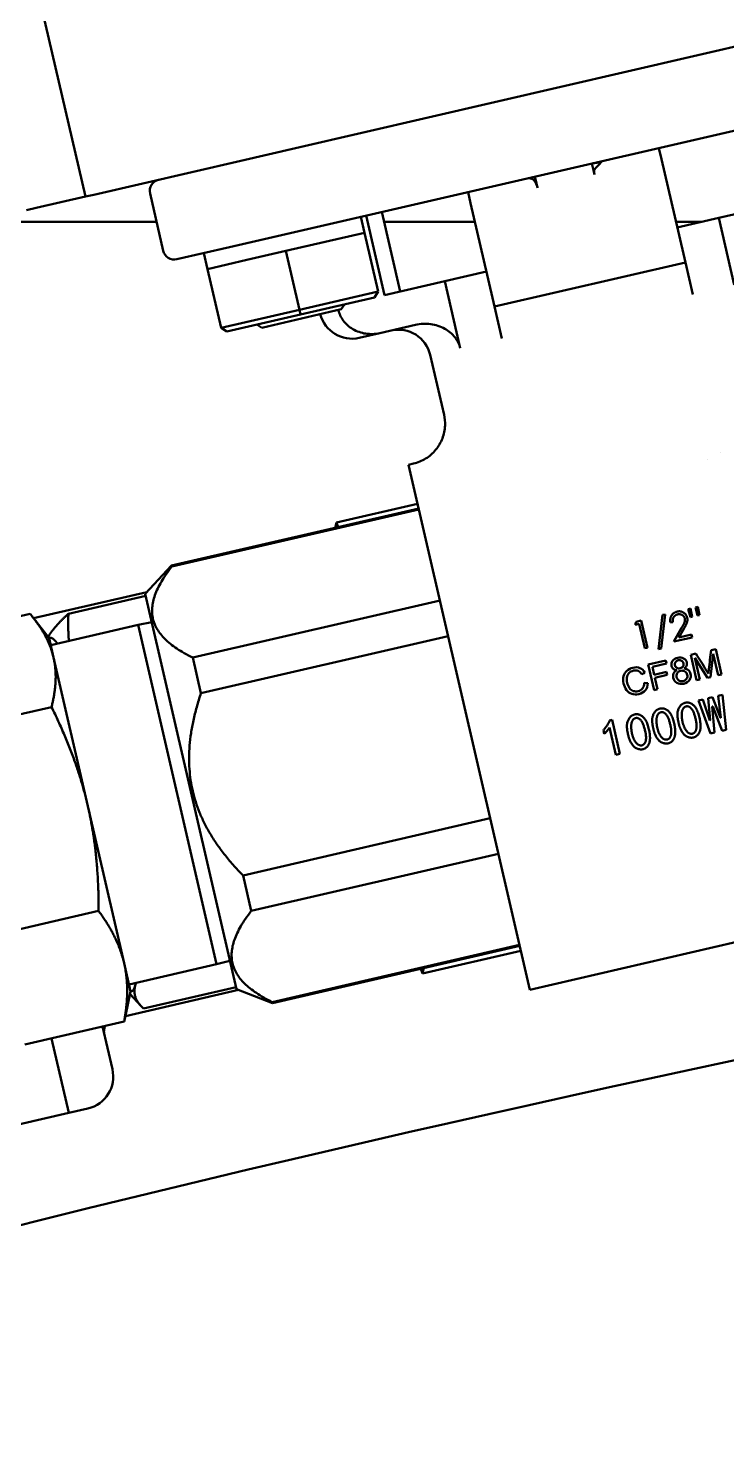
# Model space of a CAD drawing. Header units: inches. Extents: x 11 to 1621, y 11 to 1332.
# Drawn here: x 1234.736 to 1236.421, y 408.026 to 411.425 of the extents above; entities that cross this region are included whole.
import ezdxf

# ---------------------------------------------------------------- set-up
doc = ezdxf.new("R2010")
doc.units = ezdxf.units.IN
doc.header["$LTSCALE"] = 48
doc.header["$MEASUREMENT"] = 0
doc.layers.add('Visible (ANSI)', color=7, linetype='Continuous', lineweight=50)

msp = doc.modelspace()

# ---------------------------------------------------------------- linework, layer by layer
at = {"layer": 'Visible (ANSI)'}
for p, q in [((1234.714955, 411.708866), (1234.87437, 411.018368)), ((1235.381179, 411.135374), (1236.594251, 411.415434)), ((1236.832703, 411.268456), (1235.22154, 410.89649)), ((1234.894788, 411.023082), (1235.248752, 411.104801)), ((1235.381179, 411.135374), (1235.248752, 411.104801)), ((1236.257288, 411.135611), (1236.263487, 411.108759)), ((1236.303341, 410.936134), (1236.263487, 411.108759)), ((1236.095801, 411.098329), (1236.099605, 411.081851)), ((1236.099605, 411.081851), (1236.099608, 411.081856)), ((1236.102004, 411.071477), (1236.099608, 411.081856)), ((1235.959953, 411.060079), (1235.958443, 411.066617)), ((1235.959948, 411.060082), (1235.959953, 411.060079)), ((1235.959948, 411.060082), (1235.964638, 411.039764)), ((1234.87437, 411.018368), (1234.755824, 410.990999)), ((1234.894788, 411.023082), (1234.87437, 411.018368)), ((1235.030014, 411.026017), (1235.061897, 410.887917)), ((1235.803155, 411.002482), (1235.796956, 411.029335)), ((1235.843009, 410.829858), (1235.803155, 411.002482)), ((1236.401955, 410.966982), (1236.557199, 411.002823)), ((1234.755824, 410.990999), (1234.731796, 410.985452)), ((1235.547113, 410.931249), (1235.538257, 410.96961)), ((1235.551076, 410.972569), (1235.595357, 410.780764)), ((1235.588992, 410.981323), (1235.633273, 410.789518)), ((1235.045778, 410.957735), (1234.638742, 410.957735)), ((1235.813486, 410.957735), (1235.594437, 410.957735)), ((1236.361902, 410.957735), (1236.298354, 410.957735)), ((1236.30157, 410.943806), (1236.401955, 410.966982)), ((1236.303341, 410.936134), (1236.321054, 410.859412)), ((1236.439151, 410.805865), (1236.401955, 410.966982)), ((1235.4525, 410.909406), (1235.357845, 410.887553)), ((1235.547156, 410.931259), (1235.4525, 410.909406)), ((1235.579925, 410.789323), (1235.547156, 410.931259)), ((1235.094949, 410.867264), (1235.22154, 410.89649)), ((1235.159677, 410.882208), (1235.168533, 410.843847)), ((1235.263189, 410.8657), (1235.168533, 410.843847)), ((1235.357845, 410.887553), (1235.263189, 410.8657)), ((1235.390613, 410.745617), (1235.357845, 410.887553)), ((1235.201301, 410.701911), (1235.168533, 410.843847)), ((1235.740853, 410.814354), (1235.841237, 410.83753)), ((1235.860721, 410.753136), (1236.321054, 410.859412)), ((1236.321054, 410.859412), (1236.338766, 410.78269)), ((1235.740853, 410.814354), (1235.595357, 410.780764)), ((1235.778049, 410.653238), (1235.740853, 410.814354)), ((1235.860721, 410.753136), (1235.843009, 410.829858)), ((1235.390613, 410.745617), (1235.579925, 410.789323)), ((1235.571073, 410.775158), (1235.39327, 410.734109)), ((1235.579925, 410.789323), (1235.571073, 410.775158)), ((1235.201301, 410.701911), (1235.390613, 410.745617)), ((1235.39327, 410.734109), (1235.215467, 410.693059)), ((1235.299582, 410.702377), (1235.491387, 410.746659)), ((1235.39327, 410.734109), (1235.390613, 410.745617)), ((1235.491387, 410.746659), (1235.498763, 410.758464)), ((1235.878434, 410.676414), (1235.860721, 410.753136)), ((1235.215467, 410.693059), (1235.201301, 410.701911)), ((1235.299582, 410.702377), (1235.287777, 410.709754)), ((1235.584507, 410.689367), (1235.670226, 410.709156)), ((1235.534653, 410.677857), (1235.584507, 410.689367)), ((1235.705809, 410.63656), (1235.739047, 410.49259)), ((1236.406934, 410.4025), (1236.406948, 410.402463)), ((1235.665259, 410.374663), (1235.653751, 410.372006)), ((1235.653751, 410.372006), (1235.94601, 409.106092)), ((1236.375321, 410.384516), (1236.375326, 410.384533)), ((1235.081951, 410.12888), (1235.678106, 410.266513)), ((1235.082488, 410.126556), (1235.678642, 410.26419)), ((1235.48009, 410.232876), (1235.675458, 410.27798)), ((1235.476424, 410.219951), (1235.48009, 410.232876)), ((1235.48009, 410.232876), (1235.48415, 410.221735)), ((1235.018564, 410.060519), (1235.081951, 410.12888)), ((1235.082488, 410.126556), (1235.081951, 410.12888)), ((1234.749446, 410.001608), (1235.022362, 410.064616)), ((1235.019693, 410.055628), (1234.833283, 410.012591)), ((1235.018564, 410.060519), (1235.238561, 409.107607)), ((1235.133219, 409.906816), (1235.729373, 410.044449)), ((1236.327666, 410.023904), (1236.333518, 410.025255)), ((1236.333174, 410.004041), (1236.327666, 410.023904)), ((1236.333518, 410.025255), (1236.337276, 410.004988)), ((1236.345223, 410.027958), (1236.351076, 410.029309)), ((1236.350731, 410.008094), (1236.345223, 410.027958)), ((1236.351076, 410.029309), (1236.354794, 410.009032)), ((1234.740717, 410.012352), (1234.501335, 409.957086)), ((1234.786554, 409.954112), (1234.749744, 410.001226)), ((1235.001247, 409.985718), (1234.79049, 409.937061)), ((1235.034319, 409.992276), (1235.001247, 409.985718)), ((1235.001247, 409.985718), (1235.190205, 409.167247)), ((1236.200005, 409.985625), (1236.202288, 409.993197)), ((1236.210038, 409.987941), (1236.200005, 409.985625)), ((1236.202288, 409.993197), (1236.214346, 409.995981)), ((1236.223549, 409.929416), (1236.210038, 409.987941)), ((1236.214346, 409.995981), (1236.229402, 409.930767)), ((1236.256607, 409.927361), (1236.266319, 410.009741)), ((1236.272485, 410.011165), (1236.262773, 409.928785)), ((1236.266319, 410.009741), (1236.272485, 410.011165)), ((1236.290881, 409.992515), (1236.285028, 409.991164)), ((1236.337276, 410.004988), (1236.333174, 410.004041)), ((1236.354794, 410.009032), (1236.350731, 410.008094)), ((1234.785188, 409.957768), (1234.783925, 409.957477)), ((1234.786554, 409.954112), (1234.787565, 409.954346)), ((1234.7974, 409.907133), (1234.786554, 409.954112)), ((1235.152995, 409.821156), (1235.749149, 409.958789)), ((1236.292943, 409.945437), (1236.312004, 409.978265)), ((1236.337255, 409.955667), (1236.292943, 409.945437)), ((1236.31766, 409.97653), (1236.305364, 409.95535)), ((1236.305364, 409.95535), (1236.335711, 409.962356)), ((1236.335711, 409.962356), (1236.337255, 409.955667)), ((1236.229402, 409.930767), (1236.223549, 409.929416)), ((1236.262773, 409.928785), (1236.256607, 409.927361)), ((1236.346522, 409.916507), (1236.333933, 409.9136)), ((1236.333933, 409.9136), (1236.348103, 409.852223)), ((1236.381975, 409.860043), (1236.388472, 409.915657)), ((1236.394227, 409.92752), (1236.382979, 409.924924)), ((1236.388472, 409.915657), (1236.400333, 409.864281)), ((1236.408397, 409.866143), (1236.394227, 409.92752)), ((1234.880081, 409.549002), (1234.7974, 409.907133)), ((1235.152995, 409.821156), (1235.133219, 409.906816)), ((1236.274253, 409.899822), (1236.231638, 409.889984)), ((1236.231638, 409.889984), (1236.245809, 409.828606)), ((1236.241664, 409.884674), (1236.275924, 409.892584)), ((1236.246054, 409.865659), (1236.241664, 409.884674)), ((1236.275924, 409.892584), (1236.274253, 409.899822)), ((1236.356167, 409.854084), (1236.344103, 409.906339)), ((1236.344103, 409.906339), (1236.374444, 409.858304)), ((1236.215921, 409.866641), (1236.223711, 409.870424)), ((1236.230583, 409.845599), (1236.221737, 409.845723)), ((1236.275708, 409.872506), (1236.246054, 409.865659)), ((1236.247725, 409.858421), (1236.277379, 409.865267)), ((1236.254163, 409.830535), (1236.247725, 409.858421)), ((1236.277379, 409.865267), (1236.275708, 409.872506)), ((1236.348103, 409.852223), (1236.356167, 409.854084)), ((1236.374444, 409.858304), (1236.381975, 409.860043)), ((1236.400333, 409.864281), (1236.408397, 409.866143)), ((1236.245809, 409.828606), (1236.254163, 409.830535)), ((1236.376272, 409.809236), (1236.386746, 409.811654)), ((1236.386746, 409.811654), (1236.405867, 409.761411)), ((1236.400076, 409.814732), (1236.41055, 409.81715)), ((1236.406819, 409.761631), (1236.400076, 409.814732)), ((1236.41055, 409.81715), (1236.41909, 409.732371)), ((1234.792579, 409.787715), (1234.553196, 409.732449)), ((1236.352468, 409.803741), (1236.362942, 409.806159)), ((1236.381957, 409.723798), (1236.352468, 409.803741)), ((1236.362942, 409.806159), (1236.380159, 409.755476)), ((1236.381111, 409.755695), (1236.376272, 409.809236)), ((1236.386931, 409.789132), (1236.385979, 409.788912)), ((1236.385979, 409.788912), (1236.391478, 409.725996)), ((1236.409569, 409.730172), (1236.386931, 409.789132)), ((1236.13849, 409.755343), (1236.144203, 409.756662)), ((1236.144203, 409.756662), (1236.163108, 409.674777)), ((1236.380159, 409.755476), (1236.381111, 409.755695)), ((1236.405867, 409.761411), (1236.406819, 409.761631)), ((1236.125456, 409.722748), (1236.123368, 409.731794)), ((1236.153586, 409.672579), (1236.138419, 409.738277)), ((1236.391478, 409.725996), (1236.381957, 409.723798)), ((1236.41909, 409.732371), (1236.409569, 409.730172)), ((1236.163108, 409.674777), (1236.153586, 409.672579)), ((1234.967651, 409.169694), (1234.880081, 409.549002)), ((1235.254457, 409.381676), (1235.850611, 409.519309)), ((1235.274233, 409.296016), (1235.870387, 409.433649)), ((1235.274233, 409.296016), (1235.254457, 409.381676)), ((1234.90608, 409.296089), (1234.666697, 409.240823)), ((1236.755428, 409.292961), (1235.94601, 409.106092)), ((1235.324964, 409.076276), (1235.921118, 409.213909)), ((1235.325501, 409.073952), (1235.921655, 409.211585)), ((1235.686825, 409.145292), (1235.924302, 409.200118)), ((1234.983386, 409.101538), (1234.967651, 409.169694)), ((1235.190205, 409.167247), (1234.979449, 409.11859)), ((1235.222806, 409.17585), (1235.190205, 409.167247)), ((1235.686825, 409.145292), (1235.682765, 409.156433)), ((1235.690491, 409.158217), (1235.686825, 409.145292)), ((1235.243771, 409.10559), (1234.970854, 409.042582)), ((1234.983386, 409.101538), (1234.970955, 409.043057)), ((1234.983386, 409.101538), (1234.984397, 409.101772)), ((1235.237432, 409.112499), (1235.014176, 409.060956)), ((1235.238561, 409.107607), (1235.325501, 409.073952)), ((1234.98214, 409.095676), (1235.007582, 409.067551)), ((1235.325501, 409.073952), (1235.324964, 409.076276)), ((1234.967719, 409.0291), (1234.728337, 408.973834)), ((1234.939301, 408.914081), (1234.915529, 409.017051)), ((1234.834258, 408.809018), (1234.792773, 408.98871)), ((1234.792773, 408.98871), (1234.834258, 408.809018)), ((1234.834258, 408.809018), (1234.50819, 408.73374)), ((1234.880292, 408.819646), (1234.834258, 408.809018))]:
    msp.add_line(p, q, dxfattribs=at)
for centre, radius, start, end in [((1235.056867, 411.032217), 0.027559, 103, 193), ((1235.088749, 410.894117), 0.027559, 193, 283), ((1235.51694, 410.754579), 0.07874, 194.432544, 283), ((1235.629087, 410.618847), 0.07874, 13, 103), ((1247.196979, 358.380235), 51.6875, 100.5924941, 114.6749842), ((1247.196979, 358.380235), 50.62647, 90.4164762, 114.5630497), ((1247.196979, 358.380235), 50.625, 90.3890484, 114.5628914), ((1234.862579, 408.896368), 0.07874, 283, 13)]:
    msp.add_arc(centre, radius, start, end, dxfattribs=at)
for centre, major_axis, ratio, start_param, end_param in [((1236.031106, 411.065215), (-0.081002, -0.016674), 0.05744872, 3.66516804, 3.69284502), ((1236.028734, 411.076789), (-0.081287, -0.016739), 0.05737022, 0.41584263, 0.55026337), ((1234.885981, 409.528059), (-0.098416, 0.426287), 0.13052619, 5.9993912, 6.28318531), ((1234.885981, 409.528059), (0.098416, -0.426287), 0.13052619, 0, 0.23277934), ((1234.885981, 409.528059), (0.098416, -0.426287), 0.13052619, 0.23277934, 0.28379411)]:
    msp.add_ellipse(centre, major_axis=major_axis, ratio=ratio, start_param=start_param, end_param=end_param, dxfattribs=at)
for points, knots in [([(1236.118628, 411.101236), (1236.118168, 411.101887), (1236.117883, 411.102415), (1236.117677, 411.103173), (1236.117757, 411.103398), (1236.11802, 411.103459)], [-0.0292735664, -0.0292735664, -0.0292735664, -0.0292735664, -0.0146352018, -0.0146352018, -0.000001, -0.000001, -0.000001, -0.000001]), ([(1236.100778, 411.081982), (1236.103839, 411.085665), (1236.107014, 411.089292), (1236.113369, 411.09618), (1236.116302, 411.099134), (1236.118628, 411.101236)], [-0.0645363903, -0.0645363903, -0.0645363903, -0.0645363903, -0.0338155102, -0.0338155102, 0, 0, 0, 0]), ([(1236.102004, 411.071477), (1236.101833, 411.072222), (1236.101678, 411.072972), (1236.101034, 411.076535), (1236.100795, 411.079318), (1236.100778, 411.081982)], [-0.222890169, -0.222890169, -0.222890169, -0.222890169, -0.2170251215, -0.2170251215, -0.195203458, -0.195203458, -0.195203458, -0.195203458]), ([(1235.94367, 411.063207), (1235.943731, 411.063221), (1235.943807, 411.063228), (1235.943907, 411.063227), (1235.943915, 411.063227), (1235.943928, 411.063227), (1235.943933, 411.063227), (1235.943941, 411.063227), (1235.943945, 411.063227), (1235.943951, 411.063226), (1235.943955, 411.063226), (1235.943961, 411.063226), (1235.943965, 411.063226), (1235.943973, 411.063226), (1235.943978, 411.063225), (1235.943993, 411.063225), (1235.944004, 411.063224), (1235.944104, 411.063218), (1235.944204, 411.063208), (1235.944338, 411.063188), (1235.944363, 411.063185), (1235.945104, 411.063068), (1235.946207, 411.062757), (1235.949563, 411.06164), (1235.952076, 411.060683), (1235.954762, 411.059592)], [-0.0524161984, -0.0524161984, -0.0524161984, -0.0524161984, -0.0490577958, -0.0490577958, -0.048765919, -0.048765919, -0.0485912111, -0.0485912111, -0.0484654763, -0.0484654763, -0.0483539014, -0.0483539014, -0.0482326845, -0.0482326845, -0.0480727939, -0.0480727939, -0.0477159604, -0.0477159604, -0.0448155563, -0.0448155563, -0.0441770285, -0.0441770285, -0.0261263922, -0.0261263922, -0.000001, -0.000001, -0.000001, -0.000001]), ([(1235.954762, 411.059592), (1235.95588, 411.058302), (1235.957041, 411.056769), (1235.959724, 411.052633), (1235.961204, 411.04986), (1235.963332, 411.044548), (1235.964078, 411.042186), (1235.964638, 411.039764)], [-0.286975503, -0.286975503, -0.286975503, -0.286975503, -0.2679673126, -0.2679673126, -0.2419719732, -0.2419719732, -0.222890169, -0.222890169, -0.222890169, -0.222890169]), ([(1235.484024, 410.74496), (1235.486339, 410.736235), (1235.490838, 410.726789), (1235.501891, 410.711755), (1235.510682, 410.703889), (1235.528022, 410.693581), (1235.539741, 410.6895), (1235.560768, 410.686331), (1235.573864, 410.68691), (1235.584507, 410.689367)], [0.004943741, 0.004943741, 0.004943741, 0.004943741, 0.072218735, 0.072218735, 0.147130894, 0.147130894, 0.225931358, 0.225931358, 0.309168239, 0.309168239, 0.309168239, 0.309168239]), ([(1235.670226, 410.709156), (1235.681609, 410.711784), (1235.695612, 410.712442), (1235.718281, 410.70941), (1235.731083, 410.705362), (1235.749802, 410.695071), (1235.759246, 410.687337), (1235.771146, 410.672077), (1235.775984, 410.662182), (1235.778049, 410.653238)], [-0.957682418, -0.957682418, -0.957682418, -0.957682418, -0.868663282, -0.868663282, -0.783405476, -0.783405476, -0.705892069, -0.705892069, -0.635947237, -0.635947237, -0.635947237, -0.635947237]), ([(1235.665259, 410.374663), (1235.675611, 410.377053), (1235.6857, 410.381194), (1235.703826, 410.392362), (1235.712091, 410.399544), (1235.725703, 410.415967), (1235.731226, 410.42542), (1235.738851, 410.445339), (1235.741051, 410.456064), (1235.741806, 410.475375), (1235.740985, 410.484149), (1235.739047, 410.49259)], [0, 0, 0, 0, 0.080960744, 0.080960744, 0.162235064, 0.162235064, 0.243498247, 0.243498247, 0.324761925, 0.324761925, 0.390758341, 0.390758341, 0.390758341, 0.390758341]), ([(1236.285028, 409.991164), (1236.284887, 409.991949), (1236.28461, 409.993491), (1236.284448, 409.995796), (1236.284459, 409.998037), (1236.284705, 410.00021), (1236.285145, 410.002326), (1236.285784, 410.004378), (1236.286645, 410.006362), (1236.287703, 410.008258), (1236.288913, 410.010052), (1236.29029, 410.011678), (1236.291797, 410.013131), (1236.293422, 410.01443), (1236.295198, 410.015534), (1236.297095, 410.016487), (1236.299128, 410.017266), (1236.300553, 410.017628), (1236.301277, 410.017812)], [0, 0, 0, 0, 0.06879079, 0.13510329, 0.19897867, 0.2619043, 0.32349497, 0.38519538, 0.44696924, 0.50976478, 0.57225057, 0.63340518, 0.69325116, 0.75258316, 0.81257927, 0.87327508, 0.93554994, 1, 1, 1, 1]), ([(1236.301277, 410.017812), (1236.301996, 410.01796), (1236.303409, 410.018252), (1236.305525, 410.018443), (1236.307579, 410.018451), (1236.309573, 410.018257), (1236.311498, 410.017823), (1236.313359, 410.017197), (1236.31517, 410.016394), (1236.316876, 410.01535), (1236.318489, 410.014188), (1236.319949, 410.012886), (1236.321263, 410.011497), (1236.322434, 410.010009), (1236.323417, 410.008393), (1236.324272, 410.006692), (1236.324954, 410.004874), (1236.325285, 410.003614), (1236.325453, 410.002974)], [0, 0, 0, 0, 0.06947546, 0.1365168, 0.20078882, 0.26382967, 0.32573502, 0.38729069, 0.44950922, 0.51296782, 0.57627522, 0.6375801, 0.69790261, 0.75717209, 0.81659853, 0.87665317, 0.93728964, 1, 1, 1, 1]), ([(1236.302521, 410.011054), (1236.302014, 410.010923), (1236.301019, 410.010666), (1236.29959, 410.010143), (1236.298261, 410.009503), (1236.297022, 410.008763), (1236.295872, 410.007919), (1236.294821, 410.006956), (1236.293872, 410.005878), (1236.293016, 410.004706), (1236.292269, 410.003449), (1236.291668, 410.002101), (1236.2912, 410.000681), (1236.290849, 409.99919), (1236.290647, 409.997621), (1236.290594, 409.995981), (1236.290649, 409.994266), (1236.290802, 409.993108), (1236.290881, 409.992515)], [0, 0, 0, 0, 0.06443867, 0.12654691, 0.18688715, 0.24587754, 0.30404088, 0.36219122, 0.42097593, 0.48066028, 0.54060027, 0.6006891, 0.66193579, 0.72444251, 0.78903839, 0.85631376, 0.92635203, 1, 1, 1, 1]), ([(1236.319721, 410.0011), (1236.319607, 410.001542), (1236.319381, 410.002414), (1236.318878, 410.003652), (1236.31828, 410.00482), (1236.317557, 410.005916), (1236.316704, 410.006925), (1236.315735, 410.007852), (1236.314664, 410.008717), (1236.313479, 410.009487), (1236.312218, 410.010151), (1236.310922, 410.010698), (1236.309592, 410.011098), (1236.308231, 410.011364), (1236.306841, 410.011498), (1236.305423, 410.011486), (1236.303977, 410.01135), (1236.303012, 410.011154), (1236.302521, 410.011054)], [0, 0, 0, 0, 0.0619654, 0.12212191, 0.1809885, 0.23993322, 0.29990583, 0.35998885, 0.42177574, 0.48657583, 0.5515348, 0.61501754, 0.67725862, 0.73972996, 0.8030501, 0.86649513, 0.93197347, 1, 1, 1, 1]), ([(1236.312004, 409.978265), (1236.312471, 409.97905), (1236.313369, 409.980558), (1236.314625, 409.982747), (1236.315742, 409.984766), (1236.316728, 409.986615), (1236.317551, 409.988308), (1236.31828, 409.989815), (1236.318829, 409.991173), (1236.319405, 409.992734), (1236.319884, 409.994588), (1236.320157, 409.996781), (1236.320128, 409.998967), (1236.319857, 410.000386), (1236.319721, 410.0011)], [0, 0, 0, 0, 0.11080264, 0.2128292, 0.30610131, 0.39064732, 0.46692447, 0.53448104, 0.59358694, 0.644557, 0.73620045, 0.82502403, 0.91198558, 1, 1, 1, 1]), ([(1236.325453, 410.002974), (1236.325631, 410.002058), (1236.325984, 410.000243), (1236.32606, 409.997473), (1236.325816, 409.994717), (1236.325287, 409.992421), (1236.324656, 409.990524), (1236.324057, 409.988944), (1236.323327, 409.987223), (1236.322448, 409.985362), (1236.321449, 409.983355), (1236.320317, 409.9812), (1236.319037, 409.978913), (1236.31813, 409.977344), (1236.31766, 409.97653)], [0, 0, 0, 0, 0.0987022, 0.19567231, 0.29242243, 0.39134254, 0.44446244, 0.50422878, 0.57035234, 0.64254575, 0.72228751, 0.80792112, 0.90046954, 1, 1, 1, 1]), ([(1236.376621, 409.868118), (1236.375527, 409.869982), (1236.373829, 409.872765), (1236.363187, 409.889839), (1236.354849, 409.90317), (1236.346522, 409.916507)], [0, 0, 0, 0, 0.21847509, 0.21847509, 1, 1, 1, 1]), ([(1236.382979, 409.924924), (1236.381224, 409.909523), (1236.379469, 409.894123), (1236.377181, 409.874055), (1236.376818, 409.870512), (1236.376621, 409.868118)], [0, 0, 0, 0, 0.76741047, 0.76741047, 1, 1, 1, 1]), ([(1236.223711, 409.870424), (1236.220706, 409.875701), (1236.216685, 409.879403), (1236.206633, 409.883673), (1236.20095, 409.884007), (1236.189056, 409.881261), (1236.184235, 409.878841), (1236.176092, 409.871765), (1236.173364, 409.867318), (1236.17052, 409.856646), (1236.170561, 409.850777), (1236.173392, 409.838514), (1236.175772, 409.833292), (1236.182594, 409.824109), (1236.186723, 409.820952), (1236.196504, 409.817549), (1236.202354, 409.817466), (1236.215735, 409.820555), (1236.220904, 409.823601), (1236.228378, 409.832711), (1236.230362, 409.838519), (1236.230583, 409.845599)], [0, 0, 0, 0, 0.1152397, 0.1152397, 0.23076305, 0.23076305, 0.33269541, 0.33269541, 0.43477115, 0.43477115, 0.53670379, 0.53670379, 0.63037163, 0.63037163, 0.72417329, 0.72417329, 0.81813089, 0.81813089, 0.90896402, 0.90896402, 1, 1, 1, 1]), ([(1236.318101, 409.880358), (1236.320971, 409.882228), (1236.322925, 409.884382), (1236.325057, 409.88931), (1236.325227, 409.891959), (1236.323538, 409.899276), (1236.320983, 409.902672), (1236.312827, 409.907364), (1236.308035, 409.907886), (1236.297029, 409.905345), (1236.292986, 409.902807), (1236.287779, 409.895204), (1236.287001, 409.891056), (1236.288712, 409.883645), (1236.290074, 409.88128), (1236.292115, 409.879519)], [0, 0, 0, 0, 0.10843498, 0.10843498, 0.21700031, 0.21700031, 0.38640995, 0.38640995, 0.5554255, 0.5554255, 0.72295845, 0.72295845, 0.88965294, 0.88965294, 1, 1, 1, 1]), ([(1236.300389, 409.876269), (1236.296768, 409.874407), (1236.294234, 409.871887), (1236.291317, 409.865535), (1236.29103, 409.861952), (1236.293191, 409.852594), (1236.296147, 409.848563), (1236.305437, 409.843159), (1236.31087, 409.842519), (1236.323346, 409.845399), (1236.327959, 409.848349), (1236.333953, 409.857258), (1236.334841, 409.862111), (1236.332753, 409.871155), (1236.330997, 409.874189), (1236.325671, 409.878707), (1236.322262, 409.880028), (1236.318101, 409.880358)], [0, 0, 0, 0, 0.10750345, 0.10750345, 0.21461568, 0.21461568, 0.35883765, 0.35883765, 0.50335626, 0.50335626, 0.64787486, 0.64787486, 0.79177246, 0.79177246, 0.8960336, 0.8960336, 1, 1, 1, 1]), ([(1236.300425, 409.882231), (1236.298078, 409.883624), (1236.296561, 409.885771), (1236.295296, 409.891251), (1236.295774, 409.893677), (1236.298836, 409.898253), (1236.301063, 409.899744), (1236.306962, 409.901105), (1236.309636, 409.90073), (1236.312026, 409.899298)], [0, 0, 0, 0, 0.27439397, 0.27439397, 0.51764052, 0.51764052, 0.76080256, 0.76080256, 1, 1, 1, 1]), ([(1236.312026, 409.899298), (1236.314427, 409.897859), (1236.315955, 409.895772), (1236.317205, 409.890355), (1236.316767, 409.887906), (1236.313801, 409.88335), (1236.311551, 409.881889), (1236.305491, 409.88049), (1236.302776, 409.880822), (1236.300425, 409.882231)], [0, 0, 0, 0, 0.25593439, 0.25593439, 0.50168957, 0.50168957, 0.74752271, 0.74752271, 1, 1, 1, 1]), ([(1236.221737, 409.845723), (1236.221782, 409.840292), (1236.220484, 409.835891), (1236.215216, 409.829136), (1236.211543, 409.826914), (1236.203011, 409.824944), (1236.199218, 409.825077), (1236.191727, 409.827419), (1236.188622, 409.829759), (1236.183689, 409.836823), (1236.181846, 409.841194), (1236.179707, 409.850458), (1236.179463, 409.854536), (1236.180352, 409.862779), (1236.181947, 409.866339), (1236.187409, 409.872371), (1236.191211, 409.874432), (1236.200293, 409.876529), (1236.204035, 409.876318), (1236.210541, 409.873517), (1236.213421, 409.870761), (1236.215921, 409.866641)], [0, 0, 0, 0, 0.13205335, 0.13205335, 0.26481877, 0.26481877, 0.3746144, 0.3746144, 0.48458441, 0.48458441, 0.59455443, 0.59455443, 0.68001305, 0.68001305, 0.76547168, 0.76547168, 0.85121693, 0.85121693, 0.92556747, 0.92556747, 1, 1, 1, 1]), ([(1236.302952, 409.853888), (1236.301441, 409.85564), (1236.300442, 409.857609), (1236.299133, 409.863277), (1236.299655, 409.866474), (1236.303351, 409.872289), (1236.30612, 409.874152), (1236.313506, 409.875857), (1236.316884, 409.87538), (1236.31992, 409.873583)], [0, 0, 0, 0, 0.16829783, 0.16829783, 0.44347093, 0.44347093, 0.71869099, 0.71869099, 1, 1, 1, 1]), ([(1236.31992, 409.873583), (1236.322956, 409.871787), (1236.324893, 409.869075), (1236.326557, 409.861868), (1236.326023, 409.858652), (1236.322279, 409.852892), (1236.319474, 409.851038), (1236.313381, 409.849631), (1236.311025, 409.849666), (1236.30638, 409.850909), (1236.304466, 409.852121), (1236.302952, 409.853888)], [0, 0, 0, 0, 0.23527437, 0.23527437, 0.46749323, 0.46749323, 0.69976761, 0.69976761, 0.84988381, 0.84988381, 1, 1, 1, 1]), ([(1236.242592, 409.741006), (1236.242395, 409.742039), (1236.242032, 409.744057), (1236.241612, 409.747025), (1236.241285, 409.74985), (1236.241088, 409.752532), (1236.241026, 409.755063), (1236.241066, 409.757449), (1236.241232, 409.759688), (1236.241598, 409.762461), (1236.242352, 409.765729), (1236.243654, 409.76943), (1236.245364, 409.772882), (1236.247125, 409.775528), (1236.248732, 409.777475), (1236.250067, 409.778807), (1236.251514, 409.780016), (1236.253081, 409.78109), (1236.254768, 409.782011), (1236.256563, 409.782818), (1236.258472, 409.783501), (1236.260479, 409.784037), (1236.262539, 409.784411), (1236.264614, 409.784561), (1236.266674, 409.784452), (1236.268713, 409.78412), (1236.270728, 409.783555), (1236.272727, 409.782765), (1236.274696, 409.781715), (1236.276641, 409.780469), (1236.278521, 409.779036), (1236.280306, 409.777448), (1236.281988, 409.775721), (1236.283551, 409.773842), (1236.285027, 409.771836), (1236.286375, 409.769675), (1236.28761, 409.767371), (1236.289146, 409.764068), (1236.290856, 409.759611), (1236.292657, 409.753886), (1236.29407, 409.748202), (1236.29485, 409.744422), (1236.295168, 409.742717)], [0, 0, 0, 0, 0.02810558, 0.05481747, 0.08014889, 0.10415005, 0.12670645, 0.14783322, 0.16793566, 0.18672126, 0.22257761, 0.25739232, 0.29143039, 0.32532291, 0.34213176, 0.35887158, 0.37568043, 0.3924854, 0.40959118, 0.42702244, 0.4450503, 0.46377346, 0.48251051, 0.50096842, 0.51924856, 0.53755145, 0.55610288, 0.57511976, 0.59490844, 0.61566932, 0.63686004, 0.6580311, 0.67952661, 0.70124133, 0.72335442, 0.74605571, 0.76930068, 0.79321931, 0.84343047, 0.89682795, 0.95362053, 1, 1, 1, 1]), ([(1236.30353, 409.755075), (1236.303332, 409.756107), (1236.302969, 409.758125), (1236.302549, 409.761093), (1236.302223, 409.763918), (1236.302026, 409.766601), (1236.301964, 409.769132), (1236.302004, 409.771517), (1236.30217, 409.773757), (1236.302536, 409.776529), (1236.303289, 409.779797), (1236.304592, 409.783499), (1236.306302, 409.78695), (1236.308063, 409.789596), (1236.309669, 409.791544), (1236.311005, 409.792876), (1236.312452, 409.794084), (1236.314018, 409.795159), (1236.315706, 409.79608), (1236.3175, 409.796886), (1236.31941, 409.79757), (1236.321417, 409.798105), (1236.323477, 409.79848), (1236.325551, 409.79863), (1236.327611, 409.798521), (1236.32965, 409.798189), (1236.331666, 409.797623), (1236.333664, 409.796833), (1236.335633, 409.795784), (1236.337579, 409.794537), (1236.339459, 409.793105), (1236.341244, 409.791516), (1236.342925, 409.78979), (1236.344489, 409.78791), (1236.345964, 409.785905), (1236.347313, 409.783744), (1236.348547, 409.78144), (1236.350084, 409.778137), (1236.351794, 409.77368), (1236.353595, 409.767955), (1236.355008, 409.76227), (1236.355788, 409.758491), (1236.356106, 409.756786)], [0, 0, 0, 0, 0.02810558, 0.05481747, 0.08014889, 0.10415005, 0.12670645, 0.14783322, 0.16793566, 0.18672126, 0.22257761, 0.25739232, 0.29143039, 0.32532291, 0.34213176, 0.35887158, 0.37568043, 0.3924854, 0.40959118, 0.42702244, 0.4450503, 0.46377346, 0.48251051, 0.50096842, 0.51924856, 0.53755145, 0.55610288, 0.57511976, 0.59490844, 0.61566932, 0.63686004, 0.6580311, 0.67952661, 0.70124133, 0.72335442, 0.74605571, 0.76930068, 0.79321931, 0.84343047, 0.89682795, 0.95362053, 1, 1, 1, 1]), ([(1236.347268, 409.751996), (1236.347062, 409.753164), (1236.346506, 409.75585), (1236.34548, 409.759944), (1236.344378, 409.764255), (1236.343185, 409.768319), (1236.341988, 409.772181), (1236.340629, 409.775821), (1236.338901, 409.779171), (1236.336851, 409.782253), (1236.334933, 409.784616), (1236.333237, 409.786261), (1236.331952, 409.787332), (1236.330607, 409.788163), (1236.329239, 409.788821), (1236.327835, 409.789238), (1236.326398, 409.789461), (1236.324931, 409.789466), (1236.32345, 409.789293), (1236.322001, 409.788929), (1236.32063, 409.788343), (1236.319347, 409.787577), (1236.318141, 409.786628), (1236.317051, 409.78547), (1236.316046, 409.784128), (1236.315147, 409.782589), (1236.314306, 409.780878), (1236.313622, 409.778959), (1236.313064, 409.776857), (1236.312671, 409.774556), (1236.312418, 409.772063), (1236.312295, 409.769376), (1236.312332, 409.7665), (1236.312527, 409.763432), (1236.31274, 409.761327), (1236.312868, 409.76024)], [0, 0, 0, 0, 0.04334545, 0.10025234, 0.15431023, 0.20599956, 0.25512333, 0.30212834, 0.34786455, 0.39260015, 0.43728189, 0.45881618, 0.47893385, 0.49827233, 0.51649446, 0.53427613, 0.55160053, 0.56952118, 0.58771525, 0.60602658, 0.62393908, 0.64200436, 0.66055193, 0.67982112, 0.70001239, 0.72169526, 0.74491117, 0.76962607, 0.79606686, 0.82433227, 0.85488205, 0.88763197, 0.9226307, 0.95997742, 1, 1, 1, 1]), ([(1236.123368, 409.731794), (1236.124189, 409.732696), (1236.12582, 409.73449), (1236.12807, 409.737313), (1236.130219, 409.740155), (1236.132166, 409.743089), (1236.134009, 409.746051), (1236.135652, 409.749092), (1236.137173, 409.752177), (1236.138051, 409.754287), (1236.13849, 409.755343)], [0, 0, 0, 0, 0.13006582, 0.25831326, 0.38469489, 0.50980067, 0.63347879, 0.75645956, 0.87807443, 1, 1, 1, 1]), ([(1236.181654, 409.726938), (1236.181457, 409.72797), (1236.181094, 409.729988), (1236.180674, 409.732956), (1236.180348, 409.735781), (1236.180151, 409.738463), (1236.180089, 409.740994), (1236.180129, 409.74338), (1236.180295, 409.74562), (1236.18066, 409.748392), (1236.181414, 409.75166), (1236.182717, 409.755361), (1236.184427, 409.758813), (1236.186187, 409.761459), (1236.187794, 409.763407), (1236.189129, 409.764738), (1236.190576, 409.765947), (1236.192143, 409.767022), (1236.193831, 409.767943), (1236.195625, 409.768749), (1236.197535, 409.769433), (1236.199542, 409.769968), (1236.201602, 409.770343), (1236.203676, 409.770492), (1236.205736, 409.770383), (1236.207775, 409.770052), (1236.20979, 409.769486), (1236.211789, 409.768696), (1236.213758, 409.767646), (1236.215704, 409.7664), (1236.217583, 409.764968), (1236.219369, 409.763379), (1236.22105, 409.761652), (1236.222613, 409.759773), (1236.224089, 409.757768), (1236.225437, 409.755607), (1236.226672, 409.753303), (1236.228208, 409.75), (1236.229918, 409.745542), (1236.23172, 409.739818), (1236.233132, 409.734133), (1236.233913, 409.730354), (1236.234231, 409.728649)], [0, 0, 0, 0, 0.02810558, 0.05481747, 0.08014889, 0.10415005, 0.12670645, 0.14783322, 0.16793566, 0.18672126, 0.22257761, 0.25739232, 0.29143039, 0.32532291, 0.34213176, 0.35887158, 0.37568043, 0.3924854, 0.40959118, 0.42702244, 0.4450503, 0.46377346, 0.48251051, 0.50096842, 0.51924856, 0.53755145, 0.55610288, 0.57511976, 0.59490844, 0.61566932, 0.63686004, 0.6580311, 0.67952661, 0.70124133, 0.72335442, 0.74605571, 0.76930068, 0.79321931, 0.84343047, 0.89682795, 0.95362053, 1, 1, 1, 1]), ([(1236.225393, 409.723859), (1236.225186, 409.725027), (1236.224631, 409.727713), (1236.223604, 409.731807), (1236.222503, 409.736117), (1236.221309, 409.740182), (1236.220113, 409.744044), (1236.218754, 409.747684), (1236.217025, 409.751034), (1236.214976, 409.754116), (1236.213057, 409.756479), (1236.211361, 409.758124), (1236.210077, 409.759194), (1236.208732, 409.760026), (1236.207364, 409.760684), (1236.20596, 409.761101), (1236.204522, 409.761323), (1236.203056, 409.761328), (1236.201574, 409.761156), (1236.200125, 409.760792), (1236.198755, 409.760206), (1236.197471, 409.759439), (1236.196266, 409.758491), (1236.195175, 409.757333), (1236.194171, 409.755991), (1236.193272, 409.754452), (1236.192431, 409.752741), (1236.191746, 409.750822), (1236.191189, 409.74872), (1236.190795, 409.746419), (1236.190542, 409.743926), (1236.190419, 409.741239), (1236.190456, 409.738363), (1236.190651, 409.735295), (1236.190864, 409.73319), (1236.190992, 409.732102)], [0, 0, 0, 0, 0.04334545, 0.10025234, 0.15431023, 0.20599956, 0.25512333, 0.30212834, 0.34786455, 0.39260015, 0.43728189, 0.45881618, 0.47893385, 0.49827233, 0.51649446, 0.53427613, 0.55160053, 0.56952118, 0.58771525, 0.60602658, 0.62393908, 0.64200436, 0.66055193, 0.67982112, 0.70001239, 0.72169526, 0.74491117, 0.76962607, 0.79606686, 0.82433227, 0.85488205, 0.88763197, 0.9226307, 0.95997742, 1, 1, 1, 1]), ([(1236.28633, 409.737928), (1236.286124, 409.739095), (1236.285568, 409.741782), (1236.284542, 409.745875), (1236.283441, 409.750186), (1236.282247, 409.754251), (1236.28105, 409.758112), (1236.279692, 409.761752), (1236.277963, 409.765103), (1236.275914, 409.768184), (1236.273995, 409.770547), (1236.272299, 409.772193), (1236.271015, 409.773263), (1236.269669, 409.774094), (1236.268301, 409.774752), (1236.266898, 409.775169), (1236.26546, 409.775392), (1236.263994, 409.775397), (1236.262512, 409.775224), (1236.261063, 409.77486), (1236.259692, 409.774275), (1236.258409, 409.773508), (1236.257204, 409.77256), (1236.256113, 409.771401), (1236.255109, 409.77006), (1236.254209, 409.768521), (1236.253368, 409.76681), (1236.252684, 409.76489), (1236.252126, 409.762788), (1236.251733, 409.760487), (1236.25148, 409.757994), (1236.251357, 409.755307), (1236.251394, 409.752432), (1236.251589, 409.749364), (1236.251802, 409.747258), (1236.25193, 409.746171)], [0, 0, 0, 0, 0.04334545, 0.10025234, 0.15431023, 0.20599956, 0.25512333, 0.30212834, 0.34786455, 0.39260015, 0.43728189, 0.45881618, 0.47893385, 0.49827233, 0.51649446, 0.53427613, 0.55160053, 0.56952118, 0.58771525, 0.60602658, 0.62393908, 0.64200436, 0.66055193, 0.67982112, 0.70001239, 0.72169526, 0.74491117, 0.76962607, 0.79606686, 0.82433227, 0.85488205, 0.88763197, 0.9226307, 0.95997742, 1, 1, 1, 1]), ([(1236.25193, 409.746171), (1236.25206, 409.74507), (1236.252351, 409.742905), (1236.252896, 409.739723), (1236.253553, 409.736659), (1236.254282, 409.733705), (1236.25512, 409.730874), (1236.256062, 409.72816), (1236.25711, 409.725564), (1236.25823, 409.723088), (1236.259422, 409.720775), (1236.260691, 409.71866), (1236.262018, 409.716757), (1236.263393, 409.71506), (1236.264815, 409.713568), (1236.266304, 409.712294), (1236.267834, 409.711198), (1236.269428, 409.710349), (1236.271013, 409.709692), (1236.272579, 409.709259), (1236.274102, 409.709048), (1236.275589, 409.709047), (1236.277034, 409.70927), (1236.27844, 409.709701), (1236.279785, 409.710384), (1236.281078, 409.711252), (1236.282275, 409.712312), (1236.283362, 409.71351), (1236.284307, 409.71486), (1236.285115, 409.716349), (1236.285777, 409.717985), (1236.286321, 409.719748), (1236.286715, 409.721658), (1236.287064, 409.724402), (1236.287225, 409.727986), (1236.287089, 409.732387), (1236.286705, 409.73571), (1236.286395, 409.737561), (1236.28633, 409.737928)], [0, 0, 0, 0, 0.04053524, 0.07985584, 0.1180175, 0.15507655, 0.19109452, 0.22592397, 0.26008144, 0.29338736, 0.32526949, 0.35519102, 0.38349169, 0.41002522, 0.43495178, 0.45877268, 0.48157635, 0.50361083, 0.52466079, 0.54419947, 0.5628373, 0.58070766, 0.59840157, 0.61609548, 0.63423064, 0.65335921, 0.67289789, 0.69253839, 0.7123748, 0.73299871, 0.75435608, 0.77678876, 0.80037262, 0.82556704, 0.87785706, 0.93136277, 0.98640779, 1, 1, 1, 1]), ([(1236.356106, 409.756786), (1236.356202, 409.756272), (1236.356497, 409.754639), (1236.356934, 409.751928), (1236.357332, 409.748693), (1236.357579, 409.745592), (1236.357719, 409.74262), (1236.357691, 409.73978), (1236.357507, 409.737071), (1236.357228, 409.73449), (1236.356764, 409.732042), (1236.356178, 409.729723), (1236.355402, 409.727544), (1236.354491, 409.725491), (1236.353406, 409.723569), (1236.352122, 409.721807), (1236.350708, 409.720151), (1236.349106, 409.718648), (1236.347372, 409.717287), (1236.345535, 409.716098), (1236.343608, 409.715155), (1236.341641, 409.714404), (1236.339601, 409.713932), (1236.337522, 409.713639), (1236.335388, 409.713638), (1236.333199, 409.713809), (1236.330991, 409.714255), (1236.328825, 409.714856), (1236.326755, 409.715562), (1236.324824, 409.716406), (1236.323023, 409.717366), (1236.321336, 409.71843), (1236.319776, 409.719612), (1236.318355, 409.72092), (1236.316663, 409.722833), (1236.31474, 409.72536), (1236.312622, 409.72853), (1236.310724, 409.731839), (1236.309327, 409.734737), (1236.30828, 409.737189), (1236.307545, 409.739228), (1236.306806, 409.741434), (1236.306116, 409.743822), (1236.305433, 409.746382), (1236.30476, 409.749119), (1236.304133, 409.752039), (1236.303727, 409.754044), (1236.30353, 409.755075)], [0, 0, 0, 0, 0.0139768, 0.04437562, 0.07341244, 0.10113019, 0.12754822, 0.15294018, 0.17702792, 0.20014042, 0.22231756, 0.24360201, 0.26405286, 0.28408788, 0.30360914, 0.32292672, 0.34231757, 0.36176672, 0.38153961, 0.40123405, 0.4201322, 0.43884006, 0.45739149, 0.47602688, 0.4948533, 0.51434053, 0.53463364, 0.55498757, 0.57441194, 0.59309197, 0.61127147, 0.62895174, 0.64636283, 0.66354374, 0.68051206, 0.71458185, 0.7483771, 0.78241518, 0.81649909, 0.83434708, 0.85369495, 0.87443325, 0.89657045, 0.92013562, 0.94530215, 0.97192036, 1, 1, 1, 1]), ([(1236.312868, 409.76024), (1236.312997, 409.759138), (1236.313288, 409.756974), (1236.313834, 409.753791), (1236.31449, 409.750728), (1236.31522, 409.747773), (1236.316058, 409.744942), (1236.317, 409.742228), (1236.318047, 409.739633), (1236.319168, 409.737157), (1236.32036, 409.734843), (1236.321629, 409.732728), (1236.322956, 409.730826), (1236.32433, 409.729129), (1236.325753, 409.727637), (1236.327242, 409.726363), (1236.328772, 409.725267), (1236.330366, 409.724417), (1236.331951, 409.723761), (1236.333517, 409.723328), (1236.335039, 409.723116), (1236.336527, 409.723115), (1236.337972, 409.723339), (1236.339377, 409.72377), (1236.340723, 409.724452), (1236.342016, 409.72532), (1236.343212, 409.726381), (1236.344299, 409.727579), (1236.345245, 409.728928), (1236.346053, 409.730418), (1236.346715, 409.732054), (1236.347259, 409.733817), (1236.347653, 409.735727), (1236.348002, 409.73847), (1236.348163, 409.742055), (1236.348027, 409.746455), (1236.347643, 409.749778), (1236.347333, 409.75163), (1236.347268, 409.751996)], [0, 0, 0, 0, 0.04053524, 0.07985584, 0.1180175, 0.15507655, 0.19109452, 0.22592397, 0.26008144, 0.29338736, 0.32526949, 0.35519102, 0.38349169, 0.41002522, 0.43495178, 0.45877268, 0.48157635, 0.50361083, 0.52466079, 0.54419947, 0.5628373, 0.58070766, 0.59840157, 0.61609548, 0.63423064, 0.65335921, 0.67289789, 0.69253839, 0.7123748, 0.73299871, 0.75435608, 0.77678876, 0.80037262, 0.82556704, 0.87785706, 0.93136277, 0.98640779, 1, 1, 1, 1]), ([(1236.138419, 409.738277), (1236.137575, 409.736987), (1236.135836, 409.734328), (1236.132767, 409.730483), (1236.129307, 409.726574), (1236.126765, 409.724048), (1236.125456, 409.722748)], [0, 0, 0, 0, 0.2279817, 0.46982636, 0.72714039, 1, 1, 1, 1]), ([(1236.234231, 409.728649), (1236.234326, 409.728135), (1236.234621, 409.726502), (1236.235059, 409.723791), (1236.235457, 409.720555), (1236.235703, 409.717454), (1236.235843, 409.714483), (1236.235816, 409.711643), (1236.235632, 409.708934), (1236.235353, 409.706353), (1236.234888, 409.703905), (1236.234302, 409.701586), (1236.233527, 409.699407), (1236.232616, 409.697354), (1236.231531, 409.695432), (1236.230246, 409.69367), (1236.228833, 409.692013), (1236.227231, 409.690511), (1236.225496, 409.68915), (1236.22366, 409.687961), (1236.221732, 409.687018), (1236.219766, 409.686267), (1236.217725, 409.685795), (1236.215646, 409.685502), (1236.213512, 409.685501), (1236.211324, 409.685672), (1236.209115, 409.686118), (1236.20695, 409.686719), (1236.204879, 409.687425), (1236.202948, 409.688268), (1236.201147, 409.689229), (1236.19946, 409.690292), (1236.1979, 409.691475), (1236.196479, 409.692783), (1236.194787, 409.694696), (1236.192865, 409.697223), (1236.190746, 409.700393), (1236.188849, 409.703702), (1236.187451, 409.7066), (1236.186405, 409.709052), (1236.18567, 409.711091), (1236.184931, 409.713297), (1236.184241, 409.715685), (1236.183558, 409.718245), (1236.182885, 409.720982), (1236.182257, 409.723902), (1236.181851, 409.725906), (1236.181654, 409.726938)], [0, 0, 0, 0, 0.0139768, 0.04437562, 0.07341244, 0.10113019, 0.12754822, 0.15294018, 0.17702792, 0.20014042, 0.22231756, 0.24360201, 0.26405286, 0.28408788, 0.30360914, 0.32292672, 0.34231757, 0.36176672, 0.38153961, 0.40123405, 0.4201322, 0.43884006, 0.45739149, 0.47602688, 0.4948533, 0.51434053, 0.53463364, 0.55498757, 0.57441194, 0.59309197, 0.61127147, 0.62895174, 0.64636283, 0.66354374, 0.68051206, 0.71458185, 0.7483771, 0.78241518, 0.81649909, 0.83434708, 0.85369495, 0.87443325, 0.89657045, 0.92013562, 0.94530215, 0.97192036, 1, 1, 1, 1]), ([(1236.190992, 409.732102), (1236.191122, 409.731001), (1236.191413, 409.728836), (1236.191958, 409.725654), (1236.192615, 409.72259), (1236.193344, 409.719636), (1236.194183, 409.716805), (1236.195124, 409.714091), (1236.196172, 409.711496), (1236.197293, 409.70902), (1236.198485, 409.706706), (1236.199753, 409.704591), (1236.201081, 409.702688), (1236.202455, 409.700992), (1236.203878, 409.699499), (1236.205366, 409.698225), (1236.206896, 409.69713), (1236.20849, 409.69628), (1236.210075, 409.695623), (1236.211641, 409.69519), (1236.213164, 409.694979), (1236.214652, 409.694978), (1236.216096, 409.695202), (1236.217502, 409.695633), (1236.218848, 409.696315), (1236.220141, 409.697183), (1236.221337, 409.698244), (1236.222424, 409.699442), (1236.223369, 409.700791), (1236.224177, 409.702281), (1236.224839, 409.703916), (1236.225383, 409.705679), (1236.225778, 409.707589), (1236.226126, 409.710333), (1236.226288, 409.713918), (1236.226152, 409.718318), (1236.225768, 409.721641), (1236.225457, 409.723493), (1236.225393, 409.723859)], [0, 0, 0, 0, 0.04053524, 0.07985584, 0.1180175, 0.15507655, 0.19109452, 0.22592397, 0.26008144, 0.29338736, 0.32526949, 0.35519102, 0.38349169, 0.41002522, 0.43495178, 0.45877268, 0.48157635, 0.50361083, 0.52466079, 0.54419947, 0.5628373, 0.58070766, 0.59840157, 0.61609548, 0.63423064, 0.65335921, 0.67289789, 0.69253839, 0.7123748, 0.73299871, 0.75435608, 0.77678876, 0.80037262, 0.82556704, 0.87785706, 0.93136277, 0.98640779, 1, 1, 1, 1]), ([(1236.295168, 409.742717), (1236.295264, 409.742203), (1236.295559, 409.74057), (1236.295997, 409.73786), (1236.296394, 409.734624), (1236.296641, 409.731523), (1236.296781, 409.728552), (1236.296754, 409.725712), (1236.296569, 409.723003), (1236.29629, 409.720422), (1236.295826, 409.717974), (1236.29524, 409.715654), (1236.294465, 409.713475), (1236.293554, 409.711422), (1236.292469, 409.709501), (1236.291184, 409.707739), (1236.28977, 409.706082), (1236.288169, 409.70458), (1236.286434, 409.703218), (1236.284598, 409.70203), (1236.28267, 409.701086), (1236.280703, 409.700336), (1236.278663, 409.699864), (1236.276584, 409.699571), (1236.27445, 409.69957), (1236.272262, 409.69974), (1236.270053, 409.700186), (1236.267888, 409.700787), (1236.265817, 409.701494), (1236.263886, 409.702337), (1236.262085, 409.703298), (1236.260398, 409.704361), (1236.258838, 409.705543), (1236.257417, 409.706852), (1236.255725, 409.708764), (1236.253802, 409.711291), (1236.251684, 409.714461), (1236.249787, 409.717771), (1236.248389, 409.720668), (1236.247342, 409.72312), (1236.246607, 409.725159), (1236.245868, 409.727366), (1236.245178, 409.729753), (1236.244495, 409.732314), (1236.243822, 409.73505), (1236.243195, 409.73797), (1236.242789, 409.739975), (1236.242592, 409.741006)], [0, 0, 0, 0, 0.0139768, 0.04437562, 0.07341244, 0.10113019, 0.12754822, 0.15294018, 0.17702792, 0.20014042, 0.22231756, 0.24360201, 0.26405286, 0.28408788, 0.30360914, 0.32292672, 0.34231757, 0.36176672, 0.38153961, 0.40123405, 0.4201322, 0.43884006, 0.45739149, 0.47602688, 0.4948533, 0.51434053, 0.53463364, 0.55498757, 0.57441194, 0.59309197, 0.61127147, 0.62895174, 0.64636283, 0.66354374, 0.68051206, 0.71458185, 0.7483771, 0.78241518, 0.81649909, 0.83434708, 0.85369495, 0.87443325, 0.89657045, 0.92013562, 0.94530215, 0.97192036, 1, 1, 1, 1]), ([(1234.921789, 409.018496), (1234.920722, 409.016128), (1234.919953, 409.013638), (1234.918761, 409.006947), (1234.91886, 409.002714), (1234.919793, 408.998578), (1234.919805, 408.998527), (1234.919817, 408.998475)], [-0.0527853193, -0.0527853193, -0.0527853193, -0.0527853193, -0.0326144276, -0.0326144276, 0, 0, 0.0004119246, 0.0004119246, 0.0004119246, 0.0004119246])]:
    msp.add_open_spline(points, degree=3, knots=knots, dxfattribs=at)
msp.add_rational_spline([(1236.095982, 411.098371), (1236.096711, 411.098486), (1236.097422, 411.098597), (1236.111999, 411.100878), (1236.118628, 411.101236)], [0.995814381342, 0.997846252692, 1, 0.957656279762, 0.96242185096], degree=2, knots=[0.9637804655, 0.9637804655, 0.9637804655, 0.9642857143, 0.9642857143, 0.9742191512, 0.9742191512, 0.9742191512], dxfattribs=at)
for points in [[(1235.739047, 410.49259), (1235.739047, 410.49259), (1235.739047, 410.49259), (1235.739047, 410.49259)], [(1236.292115, 409.879519), (1236.294156, 409.877757), (1236.296909, 409.876672), (1236.300389, 409.876269)]]:
    msp.add_open_spline(points, degree=3, dxfattribs=at)
for points, weights in [([(1235.082488, 410.126556), (1234.972958, 409.985543), (1235.133219, 409.906816)], [1.42761602676, 1.57037762945, 1.42761602676]), ([(1234.7974, 409.907133), (1234.785365, 409.95926), (1234.740717, 410.012352)], [1, 1.0379548493, 1]), ([(1234.78456, 409.956664), (1234.797986, 409.980616), (1234.833283, 410.012591)], [1.01473874323, 1.02794621817, 1]), ([(1234.833283, 410.012591), (1234.832005, 409.978198), (1234.834307, 409.947177)], [1, 1.01249442017, 1.01676272229]), ([(1234.792579, 409.787715), (1234.809434, 409.855006), (1234.7974, 409.907133)], [1, 1.0379548493, 1]), ([(1235.152995, 409.821156), (1235.068831, 409.570273), (1235.254457, 409.381676)], [1.42761602676, 1.57037762945, 1.42761602676]), ([(1234.880081, 409.549002), (1234.853743, 409.663084), (1234.792579, 409.787715)], [1, 1.0379548493, 1]), ([(1234.90608, 409.296089), (1234.906419, 409.43492), (1234.880081, 409.549002)], [1, 1.0379548493, 1]), ([(1234.967651, 409.169694), (1234.953347, 409.231649), (1234.90608, 409.296089)], [1, 1.0379548493, 1]), ([(1235.274233, 409.296016), (1235.164704, 409.155003), (1235.324964, 409.076276)], [1.42761602676, 1.57037762945, 1.42761602676]), ([(1234.967719, 409.0291), (1234.981954, 409.107739), (1234.967651, 409.169694)], [1, 1.0379548493, 1]), ([(1234.994578, 409.116233), (1234.986154, 409.086534), (1235.014176, 409.060956)], [1, 1.0379548493, 1]), ([(1234.996743, 409.122582), (1234.995465, 409.11936), (1234.994578, 409.116233)], [1.00694401431, 1.00386573586, 1]), ([(1234.970955, 409.043057), (1234.969499, 409.036205), (1234.967719, 409.0291)], [1.00696041845, 1.00387603962, 1])]:
    msp.add_rational_spline(points, weights, degree=2, dxfattribs=at)

doc.saveas('drawing.dxf')
